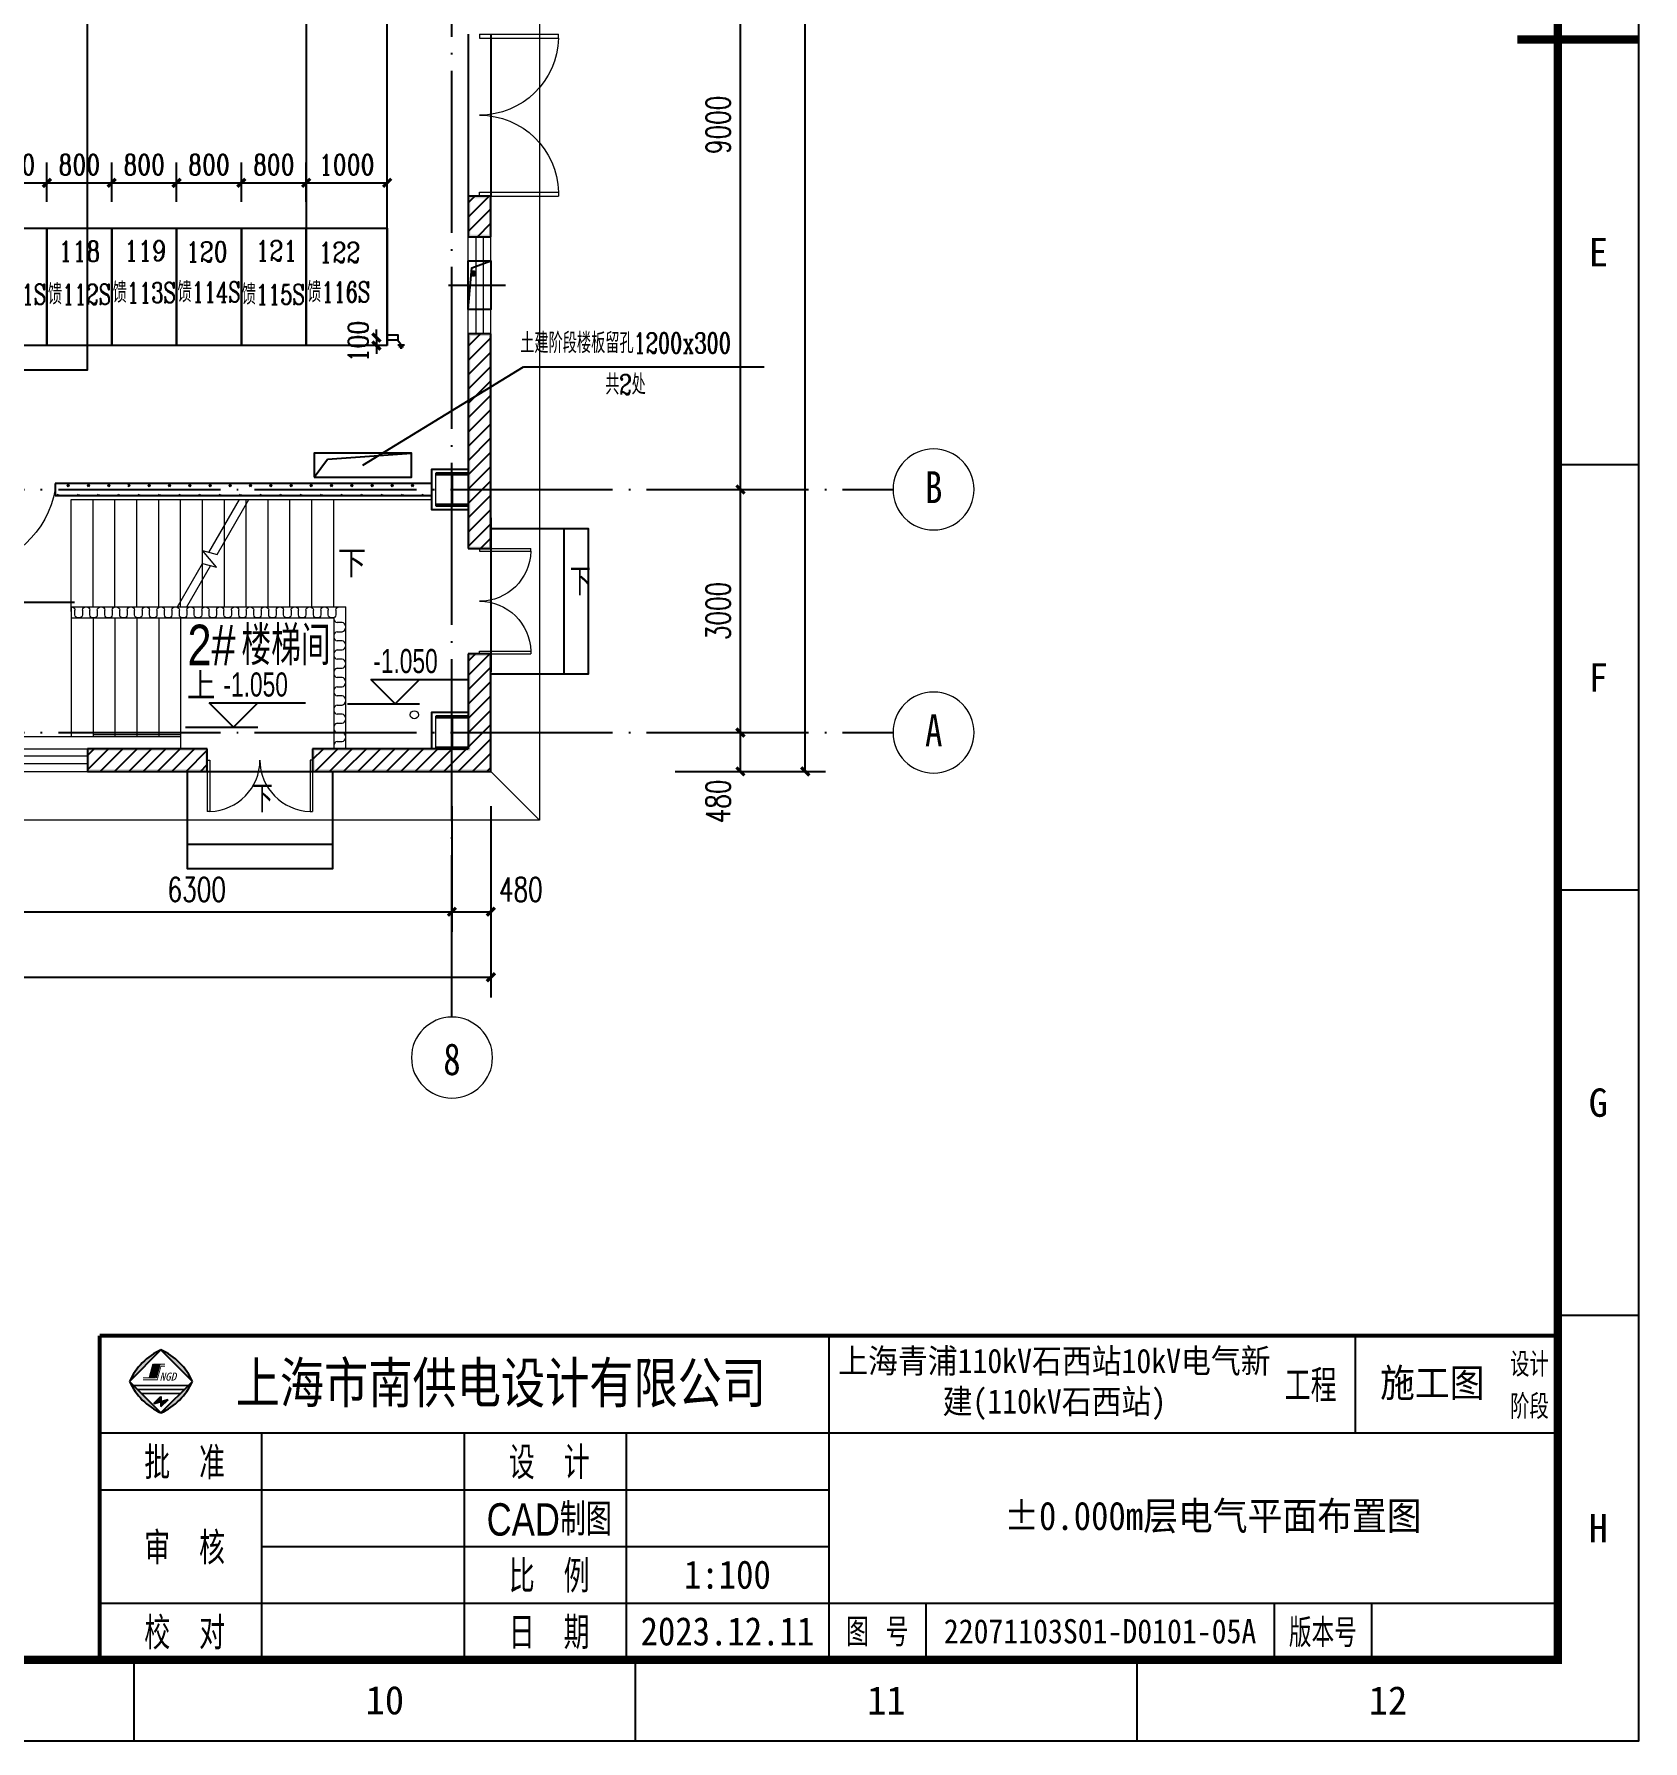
# Model space of a CAD drawing. Extents: x 3213259 to 3716512, y 332899 to 392399.
# Drawn here: x 3525925 to 3545783, y 349588 to 370653 of the extents above; entities that cross this region are included whole.
import ezdxf
from ezdxf.enums import TextEntityAlignment as Align

# ---------------------------------------------------------------- set-up
doc = ezdxf.new("R2010")
doc.units = 0
doc.header["$LTSCALE"] = 1000
doc.header["$MEASUREMENT"] = 0
for name, pattern in [('DOTE', [2.42, 2, -0.2, 0.02, -0.2]), ('EB_DASH', [6, 3, -3]), ('HIDDEN', [0.375, 0.25, -0.125])]:
    doc.linetypes.add(name, pattern=pattern)
for name, color, linetype, lineweight in [('A-Dim-Text', 3, 'Continuous', 9), ('A-GLAZ', 151, 'Continuous', 20), ('A-Line1', 11, 'Continuous', 9), ('A-Stairs', 150, 'Continuous', 9), ('A-Wall', 2, 'Continuous', 9), ('A-WALL-PATT', 111, 'Continuous', 9), ('JZX_PUB_TEXT', 7, 'Continuous', 0), ('JZX_ViewLine', 30, 'Continuous', 0), ('S-GRID-IDEN', 7, 'Continuous', 18), ('S-STRS', 31, 'Continuous', 20), ('window', 141, 'Continuous', 5), ('雨水管、溢水管', 4, 'Continuous', 9)]:
    doc.layers.add(name, color=color, linetype=linetype, lineweight=lineweight)
for name, color, linetype in [('AXIS', 3, 'Continuous'), ('CAXA2', 6, 'EB_DASH'), ('COLUMN', 2, 'Continuous'), ('DIM_ELEV', 3, 'Continuous'), ('DIM_SYMB', 3, 'Continuous'), ('DOTE', 1, 'DOTE'), ('GoldTK', 7, 'Continuous'), ('JQFrame_DefaultLayer', 7, 'Continuous'), ('Lz3_autosign', 7, 'Continuous'), ('PUB_DIM', 3, 'Continuous'), ('PUB_HATCH', 8, 'Continuous'), ('PUB_TEXT', 7, 'Continuous'), ('PUB_WALL', 9, 'Continuous'), ('sb', 6, 'Continuous'), ('STAIR', 40, 'Continuous'), ('WALL', 7, 'Continuous'), ('WALL-MOVE', 6, 'Continuous'), ('一次电缆', 7, 'Continuous'), ('暖通', 151, 'Continuous'), ('门坎', 4, 'Continuous'), ('防火外包', 12, 'Continuous')]:
    doc.layers.add(name, color=color, linetype=linetype)
doc.styles.add('_TCH_DIM', font='sepd_tss.shx', dxfattribs={"bigfont": 'sepd_hzt.shx'})
doc.styles.add('_TCH_DIM_T3', font='SIMPLEX.shx', dxfattribs={"width": 0.705882, "bigfont": 'GBCBIG'})
doc.styles.add('DIM_FONT', font='COMPLEX8.SHX', dxfattribs={"width": 0.6, "bigfont": 'HZITXT.SHX'})
doc.styles.add('HZ', font='complex8.shx', dxfattribs={"width": 0.8, "bigfont": 'hztxt.shx'})
doc.styles.add('JQFrame_markText', font='txt')
doc.styles.add('JQFrame_sn_HZ', font='ssim', dxfattribs={"width": 0.8, "bigfont": 'hztxt'})
doc.styles.add('JQFrame_sn_TBZT', font='')
doc.styles.add('JQFrame_Standard', font='simhei.ttf')
doc.styles.add('JQFrame_宋体-0.9', font='simhei.ttf', dxfattribs={"width": 0.9})
doc.styles.add('sepd_yb2', font='sepd_gbe.shx', dxfattribs={"width": 0.8, "bigfont": 'sepd_gbc.shx'})
doc.styles.get('JQFrame_sn_TBZT').set_extended_font_data('SimSun')
doc.dimstyles.new('_TCH_ARCH&&100', dxfattribs={"dimtxt": 297.5, "dimasz": 100, "dimexe": 250, "dimexo": 300, "dimgap": 126.25, "dimtad": 1, "dimdec": 0, "dimzin": 0, "dimdsep": 46, "dimtxsty": '_TCH_DIM_T3', "dimblk": 'ARCHTICK', "dimcen": 0.09, "dimclrt": 7, "dimazin": 2, "dimtfac": 1, "dimtdec": 0, "dimtix": 1, "dimtmove": 2, "dimatfit": 3, "dimfxl": 1, "dimtolj": 1, "dimtzin": 0, "dimarcsym": 0})
doc.dimstyles.new('DIMN', dxfattribs={"dimtxt": 300, "dimasz": 100, "dimexe": 250, "dimexo": 300, "dimgap": 100, "dimtad": 1, "dimdec": 0, "dimzin": 0, "dimdsep": 46, "dimtxsty": 'DIM_FONT', "dimblk": 'ARCHTICK', "dimcen": 0.09, "dimclrt": 7, "dimazin": 2, "dimtfac": 1, "dimtdec": 0, "dimtix": 1, "dimtmove": 2, "dimatfit": 3, "dimldrblk": 'ARCHTICK', "dimfxl": 1, "dimtolj": 1, "dimtzin": 0, "dimarcsym": 0})
pattern_1 = [(45, (-451208.51, -430878.26), (-88.388383, 88.388383), [])]
pattern_2 = [(45, (-451208.51, -430878.23), (-88.388383, 88.388383), [])]

# ---------------------------------------------------------------- blocks, each defined once
blk = doc.blocks.new('_ArchTick')
at = {"color": 0, "linetype": 'ByBlock', "const_width": 0.4}
blk.add_lwpolyline([(-0.5, -0.5), (0.5, 0.5)], dxfattribs=at)
blk = doc.blocks.new('*D355')
at = {"layer": 'Defpoints', "color": 0}
for p in [(3530150, 366809), (3530228, 366909), (3530228, 366809)]:
    blk.add_point(p, dxfattribs=at)
at = {"layer": 'PUB_DIM', "color": 0, "lineweight": -2}
for p, q in [((3530150, 366909), (3530150, 367009)), ((3529928, 366909), (3529900, 366909)), ((3529928, 366809), (3529900, 366809)), ((3530150, 366909), (3530150, 366809)), ((3530150, 366809), (3530150, 366709))]:
    blk.add_line(p, q, dxfattribs=at)
at = {"layer": 'PUB_DIM', "color": 0, "lineweight": -2, "xscale": 100, "yscale": 100, "zscale": 100}
for p, rotation in [((3530150, 366909), 270), ((3530150, 366809), 90)]:
    blk.add_blockref('_ArchTick', p, dxfattribs=dict(at, rotation=rotation))
at = {"layer": 'PUB_DIM', "color": 7, "insert": (3529925, 366859), "char_height": 250, "attachment_point": 5, "rotation": 90, "style": 'HZ'}
blk.add_mtext('\\A1;100', dxfattribs=at)
blk = doc.blocks.new('*D349')
at = {"layer": 'Defpoints', "color": 0}
for p in [(3530283, 368818), (3529283, 368282), (3530283, 368282)]:
    blk.add_point(p, dxfattribs=at)
at = {"layer": 'PUB_DIM', "color": 0, "lineweight": -2}
for p, q in [((3529283, 368582), (3529283, 369068)), ((3530283, 368582), (3530283, 369068)), ((3529283, 368818), (3530283, 368818))]:
    blk.add_line(p, q, dxfattribs=at)
at = {"layer": 'PUB_DIM', "color": 0, "lineweight": -2, "xscale": 100, "yscale": 100, "zscale": 100, "rotation": 180}
blk.add_blockref('_ArchTick', (3529283, 368818), dxfattribs=at)
at = {"layer": 'PUB_DIM', "color": 0, "lineweight": -2, "xscale": 100, "yscale": 100, "zscale": 100}
blk.add_blockref('_ArchTick', (3530283, 368818), dxfattribs=at)
at = {"layer": 'PUB_DIM', "color": 7, "lineweight": 25, "insert": (3529783, 369043), "char_height": 250, "attachment_point": 5, "style": 'HZ'}
blk.add_mtext('\\A1;1000', dxfattribs=at)
blk = doc.blocks.new('*D348')
at = {"layer": 'Defpoints', "color": 0}
for p in [(3529283, 368818), (3528483, 368282), (3529283, 368282)]:
    blk.add_point(p, dxfattribs=at)
at = {"layer": 'PUB_DIM', "color": 0, "lineweight": -2}
for p, q in [((3528483, 368582), (3528483, 369068)), ((3529283, 368582), (3529283, 369068)), ((3528483, 368818), (3529283, 368818))]:
    blk.add_line(p, q, dxfattribs=at)
at = {"layer": 'PUB_DIM', "color": 0, "lineweight": -2, "xscale": 100, "yscale": 100, "zscale": 100, "rotation": 180}
blk.add_blockref('_ArchTick', (3528483, 368818), dxfattribs=at)
at = {"layer": 'PUB_DIM', "color": 0, "lineweight": -2, "xscale": 100, "yscale": 100, "zscale": 100}
blk.add_blockref('_ArchTick', (3529283, 368818), dxfattribs=at)
at = {"layer": 'PUB_DIM', "color": 7, "lineweight": 25, "insert": (3528883, 369043), "char_height": 250, "attachment_point": 5, "style": 'HZ'}
blk.add_mtext('\\A1;800', dxfattribs=at)
blk = doc.blocks.new('*D347')
at = {"layer": 'Defpoints', "color": 0}
for p in [(3528483, 368818), (3527683, 368282), (3528483, 368282)]:
    blk.add_point(p, dxfattribs=at)
at = {"layer": 'PUB_DIM', "color": 0, "lineweight": -2}
for p, q in [((3527683, 368582), (3527683, 369068)), ((3528483, 368582), (3528483, 369068)), ((3527683, 368818), (3528483, 368818))]:
    blk.add_line(p, q, dxfattribs=at)
at = {"layer": 'PUB_DIM', "color": 0, "lineweight": -2, "xscale": 100, "yscale": 100, "zscale": 100, "rotation": 180}
blk.add_blockref('_ArchTick', (3527683, 368818), dxfattribs=at)
at = {"layer": 'PUB_DIM', "color": 0, "lineweight": -2, "xscale": 100, "yscale": 100, "zscale": 100}
blk.add_blockref('_ArchTick', (3528483, 368818), dxfattribs=at)
at = {"layer": 'PUB_DIM', "color": 7, "lineweight": 25, "insert": (3528083, 369043), "char_height": 250, "attachment_point": 5, "style": 'HZ'}
blk.add_mtext('\\A1;800', dxfattribs=at)
blk = doc.blocks.new('*D346')
at = {"layer": 'Defpoints', "color": 0}
for p in [(3527683, 368818), (3526883, 368282), (3527683, 368282)]:
    blk.add_point(p, dxfattribs=at)
at = {"layer": 'PUB_DIM', "color": 0, "lineweight": -2}
for p, q in [((3526883, 368582), (3526883, 369068)), ((3527683, 368582), (3527683, 369068)), ((3526883, 368818), (3527683, 368818))]:
    blk.add_line(p, q, dxfattribs=at)
at = {"layer": 'PUB_DIM', "color": 0, "lineweight": -2, "xscale": 100, "yscale": 100, "zscale": 100, "rotation": 180}
blk.add_blockref('_ArchTick', (3526883, 368818), dxfattribs=at)
at = {"layer": 'PUB_DIM', "color": 0, "lineweight": -2, "xscale": 100, "yscale": 100, "zscale": 100}
blk.add_blockref('_ArchTick', (3527683, 368818), dxfattribs=at)
at = {"layer": 'PUB_DIM', "color": 7, "lineweight": 25, "insert": (3527283, 369043), "char_height": 250, "attachment_point": 5, "style": 'HZ'}
blk.add_mtext('\\A1;800', dxfattribs=at)
blk = doc.blocks.new('*D345')
at = {"layer": 'Defpoints', "color": 0}
for p in [(3526883, 368818), (3526083, 368282), (3526883, 368282)]:
    blk.add_point(p, dxfattribs=at)
at = {"layer": 'PUB_DIM', "color": 0, "lineweight": -2}
for p, q in [((3526083, 368582), (3526083, 369068)), ((3526883, 368582), (3526883, 369068)), ((3526083, 368818), (3526883, 368818))]:
    blk.add_line(p, q, dxfattribs=at)
at = {"layer": 'PUB_DIM', "color": 0, "lineweight": -2, "xscale": 100, "yscale": 100, "zscale": 100, "rotation": 180}
blk.add_blockref('_ArchTick', (3526083, 368818), dxfattribs=at)
at = {"layer": 'PUB_DIM', "color": 0, "lineweight": -2, "xscale": 100, "yscale": 100, "zscale": 100}
blk.add_blockref('_ArchTick', (3526883, 368818), dxfattribs=at)
at = {"layer": 'PUB_DIM', "color": 7, "lineweight": 25, "insert": (3526483, 369043), "char_height": 250, "attachment_point": 5, "style": 'HZ'}
blk.add_mtext('\\A1;800', dxfattribs=at)
blk = doc.blocks.new('*D329')
at = {"layer": 'Defpoints', "color": 0}
for p in [(3526083, 368818), (3525283, 368282), (3526083, 368282)]:
    blk.add_point(p, dxfattribs=at)
at = {"layer": 'PUB_DIM', "color": 0, "lineweight": -2}
for p, q in [((3525283, 368582), (3525283, 369068)), ((3526083, 368582), (3526083, 369068)), ((3525283, 368818), (3526083, 368818))]:
    blk.add_line(p, q, dxfattribs=at)
at = {"layer": 'PUB_DIM', "color": 0, "lineweight": -2, "xscale": 100, "yscale": 100, "zscale": 100, "rotation": 180}
blk.add_blockref('_ArchTick', (3525283, 368818), dxfattribs=at)
at = {"layer": 'PUB_DIM', "color": 0, "lineweight": -2, "xscale": 100, "yscale": 100, "zscale": 100}
blk.add_blockref('_ArchTick', (3526083, 368818), dxfattribs=at)
at = {"layer": 'PUB_DIM', "color": 7, "lineweight": 25, "insert": (3525683, 369043), "char_height": 250, "attachment_point": 5, "style": 'HZ'}
blk.add_mtext('\\A1;800', dxfattribs=at)
blk = doc.blocks.new('轴网 - M_轴线标头 - 圆-208176--3_200m层平面图')
at = {"layer": 'S-GRID-IDEN'}
blk.add_circle((0, 0), 5, dxfattribs=at)
blk = doc.blocks.new('400X400初设工字钢柱')
at = {"layer": 'COLUMN'}
for p, q in [((1414526, 738369), (1414126, 738369)), ((1414126, 738369), (1414126, 738353)), ((1414526, 738353), (1414526, 738369)), ((1414126, 738353), (1414321, 738353)), ((1414321, 738353), (1414321, 737985)), ((1414331, 737985), (1414331, 738353)), ((1414331, 738353), (1414526, 738353)), ((1414321, 737985), (1414126, 737985)), ((1414126, 737985), (1414126, 737969)), ((1414126, 737969), (1414526, 737969)), ((1414526, 737985), (1414331, 737985)), ((1414526, 737969), (1414526, 737985))]:
    blk.add_line(p, q, dxfattribs=at)
at = {"layer": 'JZX_ViewLine'}
blk.add_lwpolyline([(1414126, 738369), (1414526, 738369), (1414526, 737969), (1414126, 737969)], close=True, dxfattribs=at)
blk = doc.blocks.new('$LinePat$保温层')
at = {"color": 0}
for p, q in [((24, -24), (24, -56)), ((72, -56), (72, -24))]:
    blk.add_line(p, q, dxfattribs=at)
for centre, start, end in [((96, -24), 90, 180), ((0, -24), 0, 90), ((48, -56), 180, 0)]:
    blk.add_arc(centre, 24, start, end, dxfattribs=at)
blk = doc.blocks.new('we')
at = {"layer": 'A-Wall', "color": 8}
for p, q in [((1783636, 781322), (1783636, 781381)), ((1783728, 781381), (1783728, 781322))]:
    blk.add_line(p, q, dxfattribs=at)
at = {"layer": 'A-Wall', "color": 8, "extrusion": (0, 0, -1)}
for centre, major_axis, start_param, end_param in [((1783590, 781381), (-46, 0), 1.570796, 3.141593), ((1783774, 781381), (46, 0), 3.141593, 4.712389), ((1783682, 781322), (-46, 0), 3.141593, 6.283185)]:
    blk.add_ellipse(centre, major_axis=major_axis, ratio=0.834279, start_param=start_param, end_param=end_param, dxfattribs=at)
blk = doc.blocks.new('*D64')
at = {"layer": 'AXIS', "color": 0, "lineweight": -2}
for p, q in [((1896632, 301683), (1896632, 300595)), ((1943492, 301683), (1943492, 300595)), ((1896632, 300845), (1943492, 300845))]:
    blk.add_line(p, q, dxfattribs=at)
at = {"layer": 'Defpoints', "color": 0}
for p in [(1896632, 301983), (1943492, 301983), (1943492, 300845)]:
    blk.add_point(p, dxfattribs=at)
at = {"layer": 'AXIS', "color": 0, "lineweight": -2, "xscale": 100, "yscale": 100, "zscale": 100, "rotation": 180}
blk.add_blockref('_ArchTick', (1896632, 300845), dxfattribs=at)
at = {"layer": 'AXIS', "color": 0, "lineweight": -2, "xscale": 100, "yscale": 100, "zscale": 100}
blk.add_blockref('_ArchTick', (1943492, 300845), dxfattribs=at)
at = {"layer": 'AXIS', "color": 7, "insert": (1920062, 301120), "char_height": 297.5, "attachment_point": 5, "style": '_TCH_DIM_T3'}
blk.add_mtext('\\A1;46860', dxfattribs=at)
blk = doc.blocks.new('*D72')
at = {"layer": 'AXIS', "color": 0, "lineweight": -2}
for p, q in [((1936712, 302958), (1936712, 301403)), ((1943012, 302958), (1943012, 301403)), ((1936712, 301653), (1943012, 301653))]:
    blk.add_line(p, q, dxfattribs=at)
at = {"layer": 'Defpoints', "color": 0}
for p in [(1936712, 303258), (1943012, 303258), (1943012, 301653)]:
    blk.add_point(p, dxfattribs=at)
at = {"layer": 'AXIS', "color": 0, "lineweight": -2, "xscale": 100, "yscale": 100, "zscale": 100, "rotation": 180}
blk.add_blockref('_ArchTick', (1936712, 301653), dxfattribs=at)
at = {"layer": 'AXIS', "color": 0, "lineweight": -2, "xscale": 100, "yscale": 100, "zscale": 100}
blk.add_blockref('_ArchTick', (1943012, 301653), dxfattribs=at)
at = {"layer": 'AXIS', "color": 7, "insert": (1939862, 301928), "char_height": 297.5, "attachment_point": 5, "style": '_TCH_DIM_T3'}
blk.add_mtext('\\A1;6300', dxfattribs=at)
blk = doc.blocks.new('*D73')
at = {"layer": 'AXIS', "color": 0, "lineweight": -2}
for p, q in [((1943012, 302958), (1943012, 301403)), ((1943492, 302958), (1943492, 301403)), ((1943012, 301653), (1943492, 301653))]:
    blk.add_line(p, q, dxfattribs=at)
at = {"layer": 'Defpoints', "color": 0}
for p in [(1943012, 303258), (1943492, 303258), (1943492, 301653)]:
    blk.add_point(p, dxfattribs=at)
at = {"layer": 'AXIS', "color": 0, "lineweight": -2, "xscale": 100, "yscale": 100, "zscale": 100, "rotation": 180}
blk.add_blockref('_ArchTick', (1943012, 301653), dxfattribs=at)
at = {"layer": 'AXIS', "color": 0, "lineweight": -2, "xscale": 100, "yscale": 100, "zscale": 100}
blk.add_blockref('_ArchTick', (1943492, 301653), dxfattribs=at)
at = {"layer": 'AXIS', "color": 7, "insert": (1943862, 301928), "char_height": 297.5, "attachment_point": 5, "style": '_TCH_DIM_T3'}
blk.add_mtext('\\A1;480', dxfattribs=at)
blk = doc.blocks.new('*D76')
at = {"layer": 'AXIS', "color": 0, "lineweight": -2}
for p, q in [((1946573, 325945), (1947623, 325945)), ((1947373, 303385), (1947373, 325945)), ((1946573, 303385), (1947623, 303385))]:
    blk.add_line(p, q, dxfattribs=at)
at = {"layer": 'Defpoints', "color": 0}
for p in [(1946273, 325945), (1947373, 325945), (1946273, 303385)]:
    blk.add_point(p, dxfattribs=at)
at = {"layer": 'AXIS', "color": 0, "lineweight": -2, "xscale": 100, "yscale": 100, "zscale": 100}
for p, rotation in [((1947373, 325945), 90), ((1947373, 303385), 270)]:
    blk.add_blockref('_ArchTick', p, dxfattribs=dict(at, rotation=rotation))
at = {"layer": 'AXIS', "color": 7, "insert": (1947098, 314665), "char_height": 297.5, "attachment_point": 5, "rotation": 90, "style": '_TCH_DIM_T3'}
blk.add_mtext('\\A1;22560', dxfattribs=at)
blk = doc.blocks.new('*D79')
at = {"layer": 'AXIS', "color": 0, "lineweight": -2}
for p, q in [((1945767, 315865), (1946823, 315865)), ((1946573, 306865), (1946573, 315865)), ((1945767, 306865), (1946823, 306865))]:
    blk.add_line(p, q, dxfattribs=at)
at = {"layer": 'Defpoints', "color": 0}
for p in [(1945467, 315865), (1946573, 315865), (1945467, 306865)]:
    blk.add_point(p, dxfattribs=at)
at = {"layer": 'AXIS', "color": 0, "lineweight": -2, "xscale": 100, "yscale": 100, "zscale": 100}
for p, rotation in [((1946573, 315865), 90), ((1946573, 306865), 270)]:
    blk.add_blockref('_ArchTick', p, dxfattribs=dict(at, rotation=rotation))
at = {"layer": 'AXIS', "color": 7, "insert": (1946298, 311365), "char_height": 297.5, "attachment_point": 5, "rotation": 90, "style": '_TCH_DIM_T3'}
blk.add_mtext('\\A1;9000', dxfattribs=at)
blk = doc.blocks.new('*D80')
at = {"layer": 'AXIS', "color": 0, "lineweight": -2}
for p, q in [((1945767, 306865), (1946823, 306865)), ((1946573, 303865), (1946573, 306865)), ((1945767, 303865), (1946823, 303865))]:
    blk.add_line(p, q, dxfattribs=at)
at = {"layer": 'Defpoints', "color": 0}
for p in [(1945467, 306865), (1946573, 306865), (1945467, 303865)]:
    blk.add_point(p, dxfattribs=at)
at = {"layer": 'AXIS', "color": 0, "lineweight": -2, "xscale": 100, "yscale": 100, "zscale": 100}
for p, rotation in [((1946573, 306865), 90), ((1946573, 303865), 270)]:
    blk.add_blockref('_ArchTick', p, dxfattribs=dict(at, rotation=rotation))
at = {"layer": 'AXIS', "color": 7, "insert": (1946298, 305365), "char_height": 297.5, "attachment_point": 5, "rotation": 90, "style": '_TCH_DIM_T3'}
blk.add_mtext('\\A1;3000', dxfattribs=at)
blk = doc.blocks.new('*D81')
at = {"layer": 'AXIS', "color": 0, "lineweight": -2}
for p, q in [((1945767, 303865), (1946823, 303865)), ((1946573, 303385), (1946573, 303865)), ((1945767, 303385), (1946823, 303385))]:
    blk.add_line(p, q, dxfattribs=at)
at = {"layer": 'Defpoints', "color": 0}
for p in [(1945467, 303865), (1946573, 303865), (1945467, 303385)]:
    blk.add_point(p, dxfattribs=at)
at = {"layer": 'AXIS', "color": 0, "lineweight": -2, "xscale": 100, "yscale": 100, "zscale": 100}
for p, rotation in [((1946573, 303865), 90), ((1946573, 303385), 270)]:
    blk.add_blockref('_ArchTick', p, dxfattribs=dict(at, rotation=rotation))
at = {"layer": 'AXIS', "color": 7, "insert": (1946298, 303015), "char_height": 297.5, "attachment_point": 5, "rotation": 90, "style": '_TCH_DIM_T3'}
blk.add_mtext('\\A1;480', dxfattribs=at)
blk = doc.blocks.new('$TCHSYS$WIN2D')
for p, q in [((-0.5, 0.5), (0.5, 0.5)), ((-0.5, 0.5), (-0.5, -0.5)), ((0.5, 0.5), (0.5, -0.5)), ((0.5, 0.167), (-0.5, 0.167)), ((0.5, -0.167), (-0.5, -0.167)), ((-0.5, -0.5), (0.5, -0.5))]:
    blk.add_line(p, q)
blk = doc.blocks.new('$DorLib2D$00000002')
for p, q in [((-0.5, 0), (-0.5, 0.4875)), ((-0.475, 0.4875), (-0.5, 0.4875)), ((-0.475, 0), (-0.475, 0.4875)), ((0.475, 0), (0.475, 0.4875)), ((0.475, 0.4875), (0.5, 0.4875)), ((0.5, 0), (0.5, 0.4875)), ((-0.5, 0), (-0.475, 0)), ((0.5, 0), (0.475, 0))]:
    blk.add_line(p, q)
at = {"lineweight": 13}
for centre, start, end in [((-0.4875, 0), 0, 88.53072), ((0.4875, 0), 91.46928, 180)]:
    blk.add_arc(centre, 0.4875, start, end, dxfattribs=at)
blk = doc.blocks.new('JQStandardFrame-{1005C27A1A9F43F09286A26DEECC45FF}')
at = {"layer": 'GoldTK'}
for points in [[(556.69, 44.36, -0.181818), (560.58, 48.25)], [(559.93, 44.81), (560.38, 46.5), (559.63, 46.5), (559.18, 44.81)], [(560.58, 48.25), (564.47, 44.36, 0.181818)], [(560.58, 40.47), (556.69, 44.36, 0.181818)], [(564.47, 44.36), (560.58, 40.47, 0.181818)], [(560.58, 42.51), (559.69, 41.63), (560.58, 41.89)], [(560.58, 41.26), (561.46, 42.15), (560.58, 41.89)]]:
    blk.add_hatch(color=3, dxfattribs=at).paths.add_polyline_path(points)
at = {"layer": 'GoldTK', "color": 3}
for p, q in [((643, 50), (643, 10)), ((643, 50), (643, 10)), ((708, 50), (708, 38)), ((733, 50), (733, 10)), ((560.58, 48.25), (556.69, 44.36)), ((559.63, 46.5), (559.18, 44.81)), ((560.38, 46.5), (559.93, 44.81)), ((564.47, 44.36), (560.58, 48.25)), ((556.69, 44.36), (560.58, 40.47)), ((560.58, 40.47), (564.47, 44.36)), ((559.69, 41.63), (560.58, 42.51)), ((559.69, 41.63), (561.46, 42.15)), ((560.58, 42.51), (560.58, 41.26)), ((560.58, 41.26), (561.46, 42.15)), ((553, 38), (733, 38)), ((573, 38), (573, 10)), ((573, 38), (573, 10)), ((598, 38), (598, 10)), ((598, 38), (598, 10)), ((618, 38), (618, 10)), ((618, 38), (618, 10)), ((553, 31), (643, 31)), ((553, 31), (643, 31)), ((573, 24), (643, 24)), ((573, 24), (643, 24)), ((553, 17), (733, 17)), ((655, 17), (655, 10)), ((698, 17), (698, 10)), ((710, 17), (710, 10)), ((733, 10), (553, 10))]:
    blk.add_line(p, q, dxfattribs=at)
for points, const_width in [([(553, 50), (733, 50)], 0.5), ([(553, 50), (553, 10)], 0.5), ([(733, 50), (733, 10)], 0.5), ([(559.63, 46.5), (561.08, 46.5)], 0.1), ([(560.58, 46.25), (560.12, 44.56), (558.37, 44.56)], 0.1), ([(559.93, 44.81), (558.37, 44.81)], 0.1), ([(560.58, 46.25), (561.08, 46.25)], 0.1), ([(557.19, 43.86), (563.97, 43.86)], 0.2), ([(557.69, 43.36), (563.47, 43.36)], 0.2), ([(558.19, 42.86), (562.97, 42.86)], 0.2), ([(553, 10), (733, 10)], 1)]:
    blk.add_lwpolyline(points, dxfattribs=dict(at, const_width=const_width))
for centre, start, end in [((563.8, 41.14), 114.3903, 155.6097), ((557.35, 41.14), 24.3903, 65.6097), ((563.8, 47.59), 204.3903, 245.6097), ((557.35, 47.59), 294.3903, 335.6097)]:
    blk.add_arc(centre, 7.81, start, end, dxfattribs=at)
at = {"layer": 'JQFrame_DefaultLayer', "color": 3}
blk.add_lwpolyline([(0, 0), (743, 0), (743, 420), (0, 420)], close=True, dxfattribs=at)
at = {"layer": 'JQFrame_DefaultLayer', "color": 3, "const_width": 1}
blk.add_lwpolyline([(25, 10), (733, 10), (733, 410), (25, 410)], close=True, dxfattribs=at)
blk.add_lwpolyline([(743, 210), (728, 210)], dxfattribs=at)
at = {"layer": 'JQFrame_DefaultLayer', "color": 3}
for points in [[(743, 210), (733, 210)], [(743, 157.5), (733, 157.5)], [(743, 105), (733, 105)], [(743, 52.5), (733, 52.5)], [(557.25, 0), (557.25, 10)], [(619.17, 0), (619.17, 10)], [(681.08, 0), (681.08, 10)]]:
    blk.add_lwpolyline(points, dxfattribs=at)
at = {"layer": 'GoldTK', "color": 3, "width": 0.8}
for s, height, style, p in [('上海市南供电设计有限公司', 5, 'JQFrame_sn_TBZT', (602.54, 44.31)), ('设计', 3, 'JQFrame_sn_HZ', (729.5, 46.6)), ('工程', 4, 'JQFrame_sn_HZ', (702.5, 44)), ('阶段', 3, 'JQFrame_sn_HZ', (729.5, 41.4)), ('批   准', 4, 'JQFrame_sn_HZ', (563.5, 34.5)), ('设   计', 4, 'JQFrame_sn_HZ', (608.5, 34.5)), ('CAD制图', 4, 'JQFrame_sn_HZ', (608.5, 27.5)), ('审   核', 4, 'JQFrame_sn_HZ', (563.5, 24)), ('比   例', 4, 'JQFrame_sn_HZ', (608.5, 20.5)), ('校   对', 4, 'JQFrame_sn_HZ', (563.5, 13.5)), ('日   期', 4, 'JQFrame_sn_HZ', (608.5, 13.5)), ('图  号', 3.5, 'JQFrame_sn_HZ', (649, 13.5)), ('版本号', 3.5, 'JQFrame_sn_HZ', (704, 13.5))]:
    blk.add_text(s, height=height, dxfattribs=dict(at, style=style)).set_placement(p, align=Align.MIDDLE)
at = {"layer": 'GoldTK', "color": 3, "style": 'JQFrame_Standard', "oblique": 15}
blk.add_text('NGD', height=1, dxfattribs=at).set_placement((560.41, 44.46))
at = {"layer": 'GoldTK', "attachment_point": 5, "style": 'JQFrame_宋体-0.9'}
for s, insert, char_height, width in [('上海青浦110kV石西站10kV电气新建(110kV石西站)', (670.86, 44), 3, 55.726), ('施工图', (717.5, 44), 3.5, 18.9986), ('%%P0.000m层电气平面布置图', (690.43, 27.56), 3.5, 55.726), ('1:100', (630.5, 20.5), 3.5, 25), ('2023.12.11', (630.5, 13.5), 3.5, 25), ('22071103S01-D0101-05A', (676.5, 13.5), 3, 43)]:
    blk.add_mtext(s, dxfattribs=dict(at, insert=insert, char_height=char_height, width=width))
at = {"layer": 'JQFrame_DefaultLayer', "color": 3, "char_height": 3.5, "attachment_point": 5, "style": 'JQFrame_markText'}
for s, insert in [('E', (738, 183.75)), ('F', (738, 131.25)), ('G', (738, 78.75)), ('H', (738, 26.25)), ('10', (588.21, 5)), ('11', (650.12, 5)), ('12', (712.04, 5))]:
    blk.add_mtext(s, dxfattribs=dict(at, insert=insert))
blk = doc.blocks.new('D1')
at = {"layer": 'PUB_HATCH'}
h = blk.add_hatch(dxfattribs=at)
h.set_pattern_fill('普通砖', color=256, scale=50, style=0)
h.set_pattern_definition(pattern_1)
h.paths.add_polyline_path([(1943212.3, 310485.1), (1943212.3, 309985.1), (1943492.3, 309985.1), (1943492.3, 310485.1)])
h = blk.add_hatch(dxfattribs=at)
h.set_pattern_fill('普通砖', color=256, scale=50, style=0)
h.set_pattern_definition(pattern_1)
h.paths.add_polyline_path([(1943212.3, 308785.1), (1943212.3, 306135.1), (1943492.3, 306135.1), (1943492.3, 308785.1)])
h = blk.add_hatch(dxfattribs=at)
h.set_pattern_fill('石膏板', color=256, scale=50, style=0)
h.set_pattern_definition([(45, (-451166.04, -430932.16), (-125.000003, 125.000003), [40, -136.7767]), (135, (-450887.75, -430932.16), (-125.000003, -125.000003), [40, -136.7767])])
h.paths.add_polyline_path([(1942762.3, 306939.1), (1938112.7, 306939.1), (1938112.7, 306791.1), (1942762.3, 306791.1)])
h = blk.add_hatch(dxfattribs=at)
h.set_pattern_fill('普通砖', color=256, scale=50, style=0)
h.set_pattern_definition(pattern_1)
h.paths.add_polyline_path([(1943212.3, 303665.1), (1943492.3, 303385.1), (1943492.3, 304835.1), (1943212.3, 304835.1)])
h = blk.add_hatch(dxfattribs=at)
h.set_pattern_fill('普通砖', color=256, scale=50, style=0)
h.set_pattern_definition(pattern_2)
h.paths.add_polyline_path([(1939992.3, 303665.1), (1938512.3, 303665.1), (1938512.3, 303385.1), (1939992.3, 303385.1)])
h = blk.add_hatch(dxfattribs=at)
h.set_pattern_fill('普通砖', color=256, scale=50, style=0)
h.set_pattern_definition(pattern_2)
h.paths.add_polyline_path([(1943492.3, 303385.1), (1943212.3, 303665.1), (1941292.3, 303665.1), (1941292.3, 303385.1)])
at = {"layer": 'PUB_WALL'}
for points in [[(1943212.3, 310485.1), (1943212.3, 309985.1), (1943237.3, 310010.1), (1943237.3, 310460.1)], [(1943492.3, 310485.1), (1943212.3, 310485.1), (1943237.3, 310460.1), (1943467.3, 310460.1)], [(1943492.3, 309985.1), (1943492.3, 310485.1), (1943467.3, 310460.1), (1943467.3, 310010.1)], [(1943212.3, 309985.1), (1943492.3, 309985.1), (1943467.3, 310010.1), (1943237.3, 310010.1)], [(1943212.3, 308785.1), (1943212.3, 306135.1), (1943237.3, 306160.1), (1943237.3, 308760.1)], [(1943492.3, 308785.1), (1943212.3, 308785.1), (1943237.3, 308760.1), (1943467.3, 308760.1)], [(1943492.3, 306135.1), (1943492.3, 308785.1), (1943467.3, 308760.1), (1943467.3, 306160.1)], [(1938112.7, 306939.1), (1938112.7, 306926.6), (1942749.8, 306926.6), (1942762.3, 306939.1)], [(1938112.7, 306939.1), (1938112.7, 306791.1), (1938125.2, 306803.6), (1938125.2, 306926.6)], [(1942762.3, 306791.1), (1942762.3, 306939.1), (1942749.8, 306926.6), (1942749.8, 306803.6)], [(1938112.7, 306803.6), (1938112.7, 306791.1), (1942762.3, 306791.1), (1942749.8, 306803.6)], [(1943212.3, 306135.1), (1943492.3, 306135.1), (1943467.3, 306160.1), (1943237.3, 306160.1)], [(1943492.3, 304835.1), (1943212.3, 304835.1), (1943237.3, 304810.1), (1943467.3, 304810.1)], [(1943212.3, 304835.1), (1943212.3, 303665.1), (1943237.3, 303640.1), (1943237.3, 304810.1)], [(1943492.3, 303385.1), (1943492.3, 304835.1), (1943467.3, 304810.1), (1943467.3, 303410.1)], [(1939992.3, 303665.1), (1938512.3, 303665.1), (1938537.3, 303640.1), (1939967.3, 303640.1)], [(1938512.3, 303665.1), (1938512.3, 303385.1), (1938537.3, 303410.1), (1938537.3, 303640.1)], [(1939992.3, 303385.1), (1939992.3, 303665.1), (1939967.3, 303640.1), (1939967.3, 303410.1)], [(1943212.3, 303665.1), (1941292.3, 303665.1), (1941317.3, 303640.1), (1943237.3, 303640.1)], [(1941292.3, 303665.1), (1941292.3, 303385.1), (1941317.3, 303410.1), (1941317.3, 303640.1)], [(1938512.3, 303385.1), (1939992.3, 303385.1), (1939967.3, 303410.1), (1938537.3, 303410.1)], [(1941292.3, 303385.1), (1943492.3, 303385.1), (1943467.3, 303410.1), (1941317.3, 303410.1)]]:
    blk.add_hatch(color=2, dxfattribs=at).paths.add_polyline_path(points)
at = {"color": 0}
blk.add_line((1943492.3, 306515.3), (1943492.3, 304615.3), dxfattribs=at)
at = {"lineweight": 13, "extrusion": (0, 0, -1)}
blk.add_arc((-1936950.9, 307063.7), 1178.7, 189.70243, 264.5569, dxfattribs=at)
at = {"layer": 'A-Dim-Text'}
blk.add_lwpolyline([(1941552.3, 306040.1, 0, 0, 0), (1940352.3, 306040.1, 40, 0, 0), (1940202.3, 306040.1, 0, 0, 0)], format="xyseb", dxfattribs=at)
at = {"layer": 'A-GLAZ'}
blk.add_line((1943492.3, 305865.1), (1943492.3, 304665.1), dxfattribs=at)
at = {"layer": 'A-Line1'}
for p, q in [((1936962.3, 303815.1), (1939662.3, 303815.1)), ((1939662.3, 303815.1), (1939662.3, 303665.1))]:
    blk.add_line(p, q, dxfattribs=at)
blk.add_lwpolyline([(1938312.3, 306740.1), (1942762.3, 306740.1), (1942762.3, 306740.1)], dxfattribs=at)
at = {"layer": 'A-Stairs'}
for p, q in [((1938312.3, 305359.1), (1938312.3, 306740.1)), ((1938582.3, 305415.1), (1938582.3, 306740.1)), ((1938852.3, 305415.1), (1938852.3, 306740.1)), ((1939122.3, 305415.1), (1939122.3, 306740.1)), ((1939392.3, 305415.1), (1939392.3, 306740.1)), ((1939662.3, 305415.1), (1939662.3, 306740.1)), ((1939932.3, 305415.1), (1939932.3, 306740.1)), ((1940012.1, 306089), (1940388, 306740.1)), ((1940112.1, 306062.2), (1940503.5, 306740.1)), ((1940202.3, 305415.1), (1940202.3, 306740.1)), ((1940472.3, 305415.1), (1940472.3, 306740.1)), ((1940742.3, 305415.1), (1940742.3, 306740.1)), ((1941012.3, 305415.1), (1941012.3, 306740.1)), ((1941282.3, 305415.1), (1941282.3, 306740.1)), ((1941552.3, 305415.1), (1941552.3, 306740.1)), ((1940104.6, 305904.5), (1939931.7, 306110.5)), ((1939931.7, 306110.5), (1940112.1, 306062.2)), ((1939623, 305415.1), (1939932.3, 305950.7)), ((1939738.5, 305415.1), (1940032.3, 305923.9)), ((1939932.3, 305950.7), (1940104.6, 305904.5)), ((1938312.3, 305279.1), (1938312.3, 303815.1)), ((1938582.3, 305279.1), (1938582.3, 303815.1)), ((1938852.3, 305279.1), (1938852.3, 303815.1)), ((1939122.3, 305279.1), (1939122.3, 303815.1)), ((1939392.3, 305279.1), (1939392.3, 303815.1)), ((1939662.3, 305279.1), (1939662.3, 303815.1))]:
    blk.add_line(p, q, dxfattribs=at)
at = {"layer": 'A-Wall'}
for p, q in [((1938312.3, 305415.1), (1941700.3, 305415.1)), ((1938312.3, 305415.1), (1938312.3, 305279.1)), ((1938312.3, 305279.1), (1941552.3, 305279.1)), ((1941552.3, 305279.1), (1941552.3, 303921.1)), ((1941700.3, 303921.1), (1941700.3, 305415.1)), ((1941552.3, 303921.1), (1941552.3, 303665.1)), ((1941688.3, 303865.1), (1941552.3, 303865.1)), ((1941700.3, 303665.1), (1941700.3, 303921.1))]:
    blk.add_line(p, q, dxfattribs=at)
at = {"layer": 'A-WALL-PATT', "color": 3}
blk.add_lwpolyline([(1939899.3, 306052.6, 0, 40, 0), (1939749.3, 306052.6, 0, 0, 0), (1937988.5, 306052.6, 0, 0, 0), (1937988.5, 304464.8, 0, 0, 0), (1939772.5, 304464.8, 0, 0, 0)], format="xyseb", dxfattribs=at)
at = {"layer": 'DIM_ELEV'}
for p, q in [((1936786.8, 305473.8), (1938351.8, 305473.8)), ((1942312.6, 304220.6), (1942012.6, 304520.6)), ((1942012.6, 304520.6), (1943199.5, 304520.6)), ((1942312.6, 304220.6), (1942612.6, 304520.6)), ((1940316.6, 303931.1), (1940016.6, 304231.1)), ((1940016.6, 304231.1), (1941203.5, 304231.1)), ((1940316.6, 303931.1), (1940616.6, 304231.1)), ((1941720.7, 304220.6), (1942612.6, 304220.6)), ((1939724.7, 303931.1), (1940616.6, 303931.1))]:
    blk.add_line(p, q, dxfattribs=at)
at = {"layer": 'DIM_SYMB'}
for points in [[(1944039.6, 305485.1, 0, 0, 0), (1944385.8, 305485.1, 80, 0, 0), (1944685.8, 305485.1, 0, 0, 0)], [(1940639.8, 302837.7, 0, 0, 0), (1940639.8, 302491.5, 80, 0, 0), (1940639.8, 302191.5, 0, 0, 0)]]:
    blk.add_lwpolyline(points, format="xyseb", dxfattribs=at)
at = {"layer": 'DOTE'}
for p, q in [((1943012.3, 300352.3), (1943012.3, 329397.5)), ((1892174.5, 306865.1), (1948456.4, 306865.1)), ((1892174.5, 303865.1), (1948456.4, 303865.1))]:
    blk.add_line(p, q, dxfattribs=at)
at = {"layer": 'JZX_ViewLine'}
for p, q in [((1944092.3, 326545.1), (1944092.3, 302785.1)), ((1944092.3, 302785.1), (1896032.3, 302785.1))]:
    blk.add_line(p, q, dxfattribs=at)
blk.add_lwpolyline([(1943492.3, 303385.1), (1944092.3, 302785.1)], dxfattribs=at)
at = {"layer": 'S-STRS'}
blk.add_line((1938582.3, 303840.5), (1939662.3, 303840.5), dxfattribs=at)
at = {"layer": 'STAIR'}
for points in [[(1943492.3, 306385.1), (1944692.3, 306385.1), (1944692.3, 304585.1), (1943492.3, 304585.1)], [(1944392.3, 306385.1), (1944392.3, 304585.1)], [(1939742.3, 303385.1), (1939742.3, 302185.1), (1941542.3, 302185.1), (1941542.3, 303385.1)], [(1939742.3, 302485.1), (1941542.3, 302485.1)]]:
    blk.add_lwpolyline(points, dxfattribs=at)
at = {"layer": 'WALL', "color": 2}
for p, q in [((1943212.3, 310485.1), (1943212.3, 309985.1)), ((1943492.3, 310485.1), (1943212.3, 310485.1)), ((1943492.3, 309985.1), (1943492.3, 310485.1)), ((1943212.3, 309985.1), (1943492.3, 309985.1)), ((1943212.3, 308785.1), (1943212.3, 306135.1)), ((1943492.3, 308785.1), (1943212.3, 308785.1)), ((1943492.3, 306135.1), (1943492.3, 308785.1)), ((1943212.3, 306135.1), (1943492.3, 306135.1)), ((1943492.3, 304835.1), (1943212.3, 304835.1)), ((1943212.3, 304835.1), (1943212.3, 303665.1)), ((1943492.3, 303385.1), (1943492.3, 304835.1)), ((1939992.3, 303665.1), (1938512.3, 303665.1)), ((1938512.3, 303665.1), (1938512.3, 303385.1)), ((1939992.3, 303385.1), (1939992.3, 303665.1)), ((1943212.3, 303665.1), (1941292.3, 303665.1)), ((1941292.3, 303665.1), (1941292.3, 303385.1)), ((1938512.3, 303385.1), (1939992.3, 303385.1)), ((1941292.3, 303385.1), (1943492.3, 303385.1))]:
    blk.add_line(p, q, dxfattribs=at)
at = {"layer": 'WALL-MOVE', "color": 2}
for p, q in [((1942762.3, 306939.1), (1938112.7, 306939.1)), ((1938112.7, 306939.1), (1938112.7, 306791.1)), ((1942762.3, 306791.1), (1942762.3, 306939.1)), ((1938112.7, 306791.1), (1942762.3, 306791.1))]:
    blk.add_line(p, q, dxfattribs=at)
at = {"layer": 'window', "color": 0}
blk.add_line((1943492.3, 306135.1), (1943492.3, 304835.1), dxfattribs=at)
at = {"layer": '暖通', "color": 6}
blk.add_line((1942970.7, 309385.1), (1943674.3, 309385.1), dxfattribs=at)
blk.add_lwpolyline([(1943212.3, 309685.1), (1943492.3, 309685.1), (1943492.3, 309085.1), (1943212.3, 309085.1)], close=True, dxfattribs=at)
blk.add_lwpolyline([(1943212.3, 309085.1), (1943256.8, 309602.1), (1943492.3, 309685.1)], dxfattribs=at)
at = {"layer": '暖通', "color": 6, "const_width": 40}
blk.add_lwpolyline([(1943288.3, 309514.6, 1), (1943264.9, 309547, 1)], format="xyb", close=True, dxfattribs=at)
at = {"layer": '门坎'}
for p, q in [((1943212.3, 312485.1), (1943212.3, 310485.1)), ((1943492.3, 312485.1), (1943492.3, 310485.1)), ((1939742.3, 303385.1), (1941042.3, 303385.1)), ((1939992.3, 303385.1), (1941292.3, 303385.1))]:
    blk.add_line(p, q, dxfattribs=at)
at = {"layer": '防火外包'}
for points in [[(1943212.3, 306615.1), (1942762.3, 306615.1), (1942762.3, 307115.1), (1943212.3, 307115.1)], [(1942762.3, 303665.1), (1942762.3, 304115.1), (1943212.3, 304115.1)]]:
    blk.add_lwpolyline(points, dxfattribs=at)
at = {"layer": '雨水管、溢水管'}
blk.add_circle((1942547.4, 304083.9), 50, dxfattribs=at)
at = {"layer": 'A-Wall', "color": 8, "xscale": 2.354166666103993, "yscale": 1.849999999511056, "zscale": 1.849999999534791, "rotation": 90}
for p in [(1941552.3, 305053.1), (1941552.3, 304827.1), (1941552.3, 304601.1), (1941552.3, 304374.1), (1941552.3, 304148.1), (1941552.3, 303922.1), (1941552.3, 303696.1)]:
    blk.add_blockref('$LinePat$保温层', p, dxfattribs=at)
at = {"layer": 'A-WALL-PATT', "color": 3}
for p in [(154722.3, -476004.8), (154906.4, -476004.8), (155090.5, -476004.8), (155274.6, -476004.8), (155458.7, -476004.8), (155642.8, -476004.8), (155826.9, -476004.8), (156011, -476004.8), (156195.2, -476004.8), (156377, -476004.8), (156561.1, -476004.8), (156745.3, -476004.8), (156929.4, -476004.8), (157113.5, -476004.8), (157297.6, -476004.8), (157481.7, -476004.8), (157665.8, -476004.8), (157849.9, -476004.8)]:
    blk.add_blockref('we', p, dxfattribs=at)
at = {"layer": 'COLUMN'}
for p in [(528686.4, -431304.1), (528686.4, -434304.1)]:
    blk.add_blockref('400X400初设工字钢柱', p, dxfattribs=at)
at = {"layer": 'S-GRID-IDEN', "xscale": -99.99999999999993, "yscale": 99.99999999999993, "zscale": 99.99999999999993}
for p, rotation in [((1948956.4, 306865.1), 90.00000000000058), ((1948956.4, 303865.1), 90.00000000000058), ((1943012.3, 299852.3), 180)]:
    blk.add_blockref('轴网 - M_轴线标头 - 圆-208176--3_200m层平面图', p, dxfattribs=dict(at, rotation=rotation))
at = {"layer": 'window', "color": 0}
for name, p, xscale, yscale, zscale, rotation in [('$DorLib2D$00000002', (1943352.3, 311485.1), -2000, 2000, -2000, 270.0000000000118), ('$TCHSYS$WIN2D', (1943352.3, 309385.1), -1200, -280, -1200, 270.0000000000118), ('$DorLib2D$00000002', (1943352.3, 305485.1), -1300, 1300, -1300, 270.0000000000118), ('$TCHSYS$WIN2D', (1937912.3, 303525.1), -1200, -280, -1200, 180.0000000008569), ('$DorLib2D$00000002', (1940642.3, 303525.1), 1300, 1300, 1300, 180.0000000008567)]:
    blk.add_blockref(name, p, dxfattribs=dict(at, xscale=xscale, yscale=yscale, zscale=zscale, rotation=rotation))
at = {"layer": 'JZX_PUB_TEXT', "style": 'sepd_yb2', "width": 1.1}
for s, p in [('下', (1941600.4, 305780)), ('上', (1939741.4, 304268.3))]:
    blk.add_text(s, height=337.6, dxfattribs=at).set_placement(p)
at = {"layer": 'PUB_TEXT'}
for s, height, style, width, p in [('下', 337.6, 'sepd_yb2', 0.8, (1944469, 305556.7)), ('2#', 500, 'sepd_yb2', 0.8, (1939747, 304696.3)), ('楼梯间', 482.27, 'sepd_yb2', 0.8, (1940413.6, 304696.3)), ('-1.050', 297.5, '_TCH_DIM', 0.705882, (1942040.1, 304598.6)), ('-1.050', 297.5, '_TCH_DIM', 0.705882, (1940190.6, 304309.1)), ('下', 337.6, 'sepd_yb2', 0.8, (1940544.9, 302879.4))]:
    blk.add_text(s, height=height, dxfattribs=dict(at, style=style, width=width)).set_placement(p)
at = {"layer": 'S-GRID-IDEN', "lineweight": 15, "char_height": 393.182, "width": 347.943, "line_spacing_factor": 0.887216, "style": 'sepd_yb2'}
for s, insert, attachment_point in [('\\f黑体|b0|i0|c134|p49|;B', (1948959, 307089.8), 2), ('\\f黑体|b0|i0|c134|p49|;A', (1948959, 304089.8), 2), ('\\f黑体|b0|i0|c134|p49|;8', (1943012.1, 299630.3), 8)]:
    blk.add_mtext(s, dxfattribs=dict(at, insert=insert, attachment_point=attachment_point))
at = {"layer": 'AXIS', "color": 3}
for p1, p2, distance, picture, middle in [((1946273.1, 303385.1), (1946273.1, 325945.1), -1100.1, '*D76', (1947098.2, 314665.1)), ((1945466.8, 306865.1), (1945466.8, 315865.1), -1106.4, '*D79', (1946298.2, 311365.1)), ((1945466.8, 303865.1), (1945466.8, 306865.1), -1106.4, '*D80', (1946298.2, 305365.1)), ((1936712.3, 303258), (1943012.3, 303258), -1605, '*D72', (1939862.3, 301928)), ((1896632.3, 301982.5), (1943492.3, 301982.5), -1137.2, '*D64', (1920062.3, 301120.4))]:
    dim = blk.add_aligned_dim(p1=p1, p2=p2, distance=distance, dimstyle='_TCH_ARCH&&100', dxfattribs=at)
    dim.commit()
    dim.dimension.update_dxf_attribs({"geometry": picture, "text_midpoint": middle})
for base, p1, p2, angle, picture, middle in [((1946573.2, 303865.1), (1945466.8, 303385.1), (1945466.8, 303865.1), 90, '*D81', (1946298.2, 303015.1)), ((1943492.3, 301653), (1943012.3, 303258), (1943492.3, 303258), 0, '*D73', (1943862.3, 301928))]:
    dim = blk.add_linear_dim(base=base, p1=p1, p2=p2, angle=angle, dimstyle='_TCH_ARCH&&100', dxfattribs=at)
    dim.commit()
    dim.dimension.update_dxf_attribs({"geometry": picture, "text_midpoint": middle, "dimtype": 129})

msp = doc.modelspace()

# ---------------------------------------------------------------- linework, layer by layer
for p, q in [((3529982.891, 365333.486), (3531966.129, 366546.929)), ((3531966.129, 366546.929), (3534938.378, 366546.929))]:
    msp.add_line(p, q)
at = {"layer": 'Lz3_autosign'}
for p, q in [((3530497.947, 366813.658), (3530413.42, 366813.658)), ((3530413.976, 366876.956), (3530459.033, 366813.658)), ((3530483.409, 366795.145), (3530428.386, 366795.145)), ((3530468.015, 366775.399), (3530442.07, 366775.399))]:
    msp.add_line(p, q, dxfattribs=at)
msp.add_lwpolyline([(3530413.976, 366876.956), (3530283.102, 366876.956), (3530283.102, 366940.93), (3530413.976, 366940.93)], close=True, dxfattribs=at)
at = {"layer": 'sb', "color": 5, "lineweight": 25}
for p, q in [((3529283.102, 372258.943), (3529283.102, 366808.943)), ((3530283.102, 366808.943), (3530283.102, 372258.943))]:
    msp.add_line(p, q, dxfattribs=at)
at = {"layer": 'sb', "color": 4, "lineweight": 25}
msp.add_lwpolyline([(3521883.102, 366508.943), (3526583.102, 366508.943), (3526583.102, 372515.254)], dxfattribs=at)
at = {"layer": 'sb', "color": 5, "lineweight": 25}
for points in [[(3526083.102, 366808.943), (3525283.102, 366808.943), (3525283.102, 368258.943), (3526083.102, 368258.943)], [(3526883.102, 366808.943), (3526083.102, 366808.943), (3526083.102, 368258.943), (3526883.102, 368258.943)], [(3527683.102, 366808.943), (3526883.102, 366808.943), (3526883.102, 368258.943), (3527683.102, 368258.943)], [(3528483.102, 366808.943), (3527683.102, 366808.943), (3527683.102, 368258.943), (3528483.102, 368258.943)], [(3529283.102, 366808.943), (3528483.102, 366808.943), (3528483.102, 368258.943), (3529283.102, 368258.943)], [(3530283.102, 366808.943), (3529283.102, 366808.943), (3529283.102, 368258.943), (3530283.102, 368258.943)]]:
    msp.add_lwpolyline(points, close=True, dxfattribs=at)
at = {"layer": '一次电缆', "color": 4}
for p, q in [((3529382.891, 365183.486), (3529544.891, 365405.986)), ((3529544.891, 365405.986), (3530582.891, 365483.486))]:
    msp.add_line(p, q, dxfattribs=at)
msp.add_lwpolyline([(3529382.891, 365183.486), (3530582.891, 365183.486), (3530582.891, 365483.486), (3529382.891, 365483.486)], close=True, dxfattribs=at)

# ---------------------------------------------------------------- block references
at = {"xscale": 100, "yscale": 100, "zscale": 100}
msp.add_blockref('JQStandardFrame-{1005C27A1A9F43F09286A26DEECC45FF}', (3471432.891, 349587.707), dxfattribs=at)
at = {"layer": 'sb', "color": 1, "linetype": 'HIDDEN', "lineweight": 25, "ltscale": 2}
msp.add_blockref('D1', (1588070.633, 58168.405), dxfattribs=at)

# ---------------------------------------------------------------- texts
at = {"layer": 'CAXA2', "color": 0, "linetype": 'ByBlock', "lineweight": 25, "style": 'HZ'}
for s, width, p in [('118', 0.8, (3526483.102, 367849.26)), ('119', 0.8, (3527294.874, 367854.644)), ('120', 0.8, (3528055.597, 367841.895)), ('121', 0.8, (3528914.836, 367854.644)), ('122', 0.8, (3529692.886, 367835.151)), ('馈113S', 0.7, (3527283.328, 367338.197)), ('馈114S', 0.7, (3528083.328, 367345.043)), ('馈116S', 0.7, (3529683.328, 367345.043)), ('馈111S', 0.7, (3525683.328, 367317.771)), ('馈112S', 0.7, (3526483.328, 367317.771)), ('馈115S', 0.7, (3528876.507, 367315.106)), ('土建阶段楼板留孔1200x300', 0.7, (3533225.145, 366716.196)), ('共2处', 0.7, (3533225.145, 366204.234))]:
    msp.add_text(s, height=250, dxfattribs=dict(at, width=width)).set_placement(p, align=Align.CENTER)

# ---------------------------------------------------------------- dimensions: what is measured, and where the dimension line sits
at = {"layer": 'PUB_DIM', "lineweight": 25}
for base, p1, p2, picture, middle in [((3526083.102, 368818.292), (3525283.102, 368281.697), (3526083.102, 368281.697), '*D329', (3525683.102, 369043.292)), ((3526883.102, 368818.292), (3526083.102, 368281.697), (3526883.102, 368281.697), '*D345', (3526483.102, 369043.292)), ((3527683.102, 368818.292), (3526883.102, 368281.697), (3527683.102, 368281.697), '*D346', (3527283.102, 369043.292)), ((3528483.102, 368818.292), (3527683.102, 368281.697), (3528483.102, 368281.697), '*D347', (3528083.102, 369043.292)), ((3529283.102, 368818.292), (3528483.102, 368281.697), (3529283.102, 368281.697), '*D348', (3528883.102, 369043.292)), ((3530283.102, 368818.292), (3529283.102, 368281.697), (3530283.102, 368281.697), '*D349', (3529783.102, 369043.292))]:
    dim = msp.add_linear_dim(base=base, p1=p1, p2=p2, angle=180, dimstyle='DIMN', override={"dimtxt": 250, "dimtxsty": 'HZ'}, dxfattribs=at)
    dim.commit()
    dim.dimension.update_dxf_attribs({"geometry": picture, "text_midpoint": middle})
at = {"layer": 'PUB_DIM'}
dim = msp.add_linear_dim(base=(3530150.315, 366808.943), p1=(3530227.509, 366908.943), p2=(3530227.509, 366808.943), angle=90, dimstyle='DIMN', override={"dimtxt": 250, "dimtxsty": 'HZ', "dimblk": 'ArchTick'}, dxfattribs=at)
dim.commit()
dim.dimension.update_dxf_attribs({"geometry": '*D355', "text_midpoint": (3529925.315, 366858.943)})

doc.saveas('drawing.dxf')
